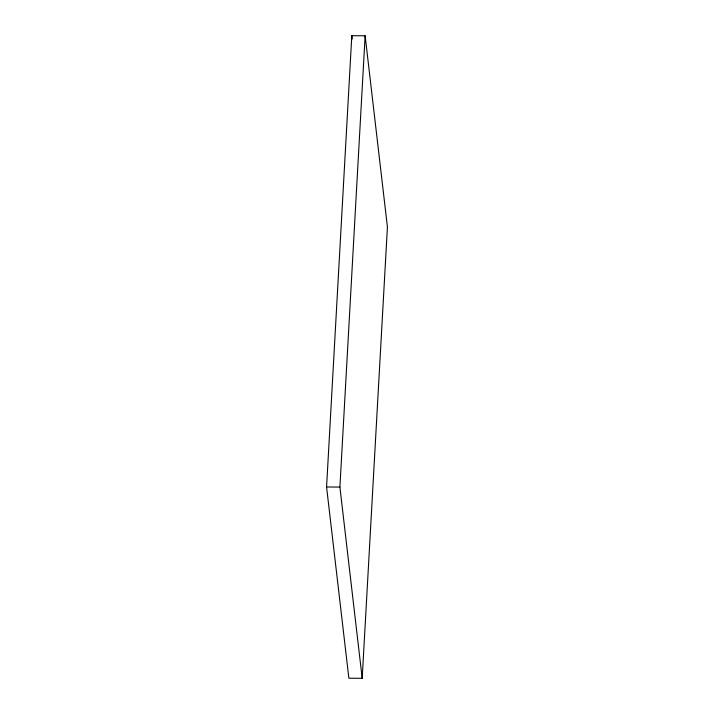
<?xml version="1.0" encoding="UTF-8"?>
<svg xmlns="http://www.w3.org/2000/svg" width="714" height="714" viewBox="0 0 714 714"><rect width="100%" height="100%" fill="white"/><g stroke="black" fill="none" stroke-linecap="round" stroke-linejoin="round"><path stroke-width="1.07" d="M326.575 486.993L351.806 35.7L365.131 35.78L387.425 227.007L362.194 678.3L348.869 678.22L326.575 486.993L339.9 487.082L362.194 678.3M339.9 487.082L365.131 35.78M351.806 35.7L352.189 39.02"/></g></svg>
